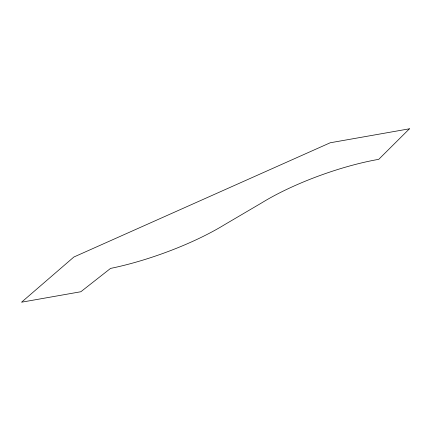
<?xml version="1.0" encoding="UTF-8"?>
<svg xmlns="http://www.w3.org/2000/svg" width="431" height="431" viewBox="0 0 431 431"><rect width="100%" height="100%" fill="white"/><g stroke="black" fill="none" stroke-linecap="round" stroke-linejoin="round"><path stroke-width="0.65" d="M409.45 128.799L378.747 159.335A104.62 26.9 -19.7 0 0 261.466 203.012L224.287 224.853A109.091 28.053 -19.7 0 1 110.562 268.405L80.839 291.744L21.55 302.201L73.873 257.016L330.211 142.774L409.45 128.799"/></g></svg>
